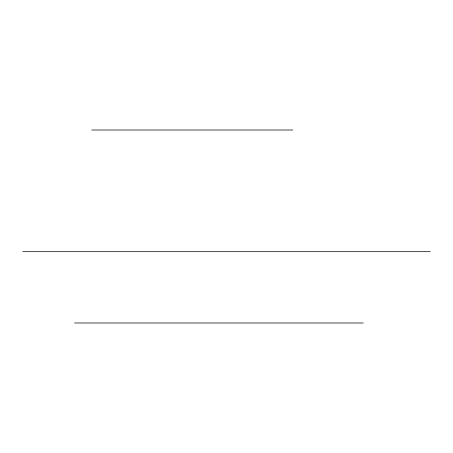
<?xml version="1.0" encoding="UTF-8"?>
<svg xmlns="http://www.w3.org/2000/svg" width="453" height="453" viewBox="0 0 453 453"><rect width="100%" height="100%" fill="white"/><g stroke="black" fill="none" stroke-linecap="round" stroke-linejoin="round"><path stroke-width="0.68" d="M91.749 130.017L292.768 130.017M22.65 251.681L430.35 251.681M74.569 322.983L363.272 322.983"/></g></svg>
